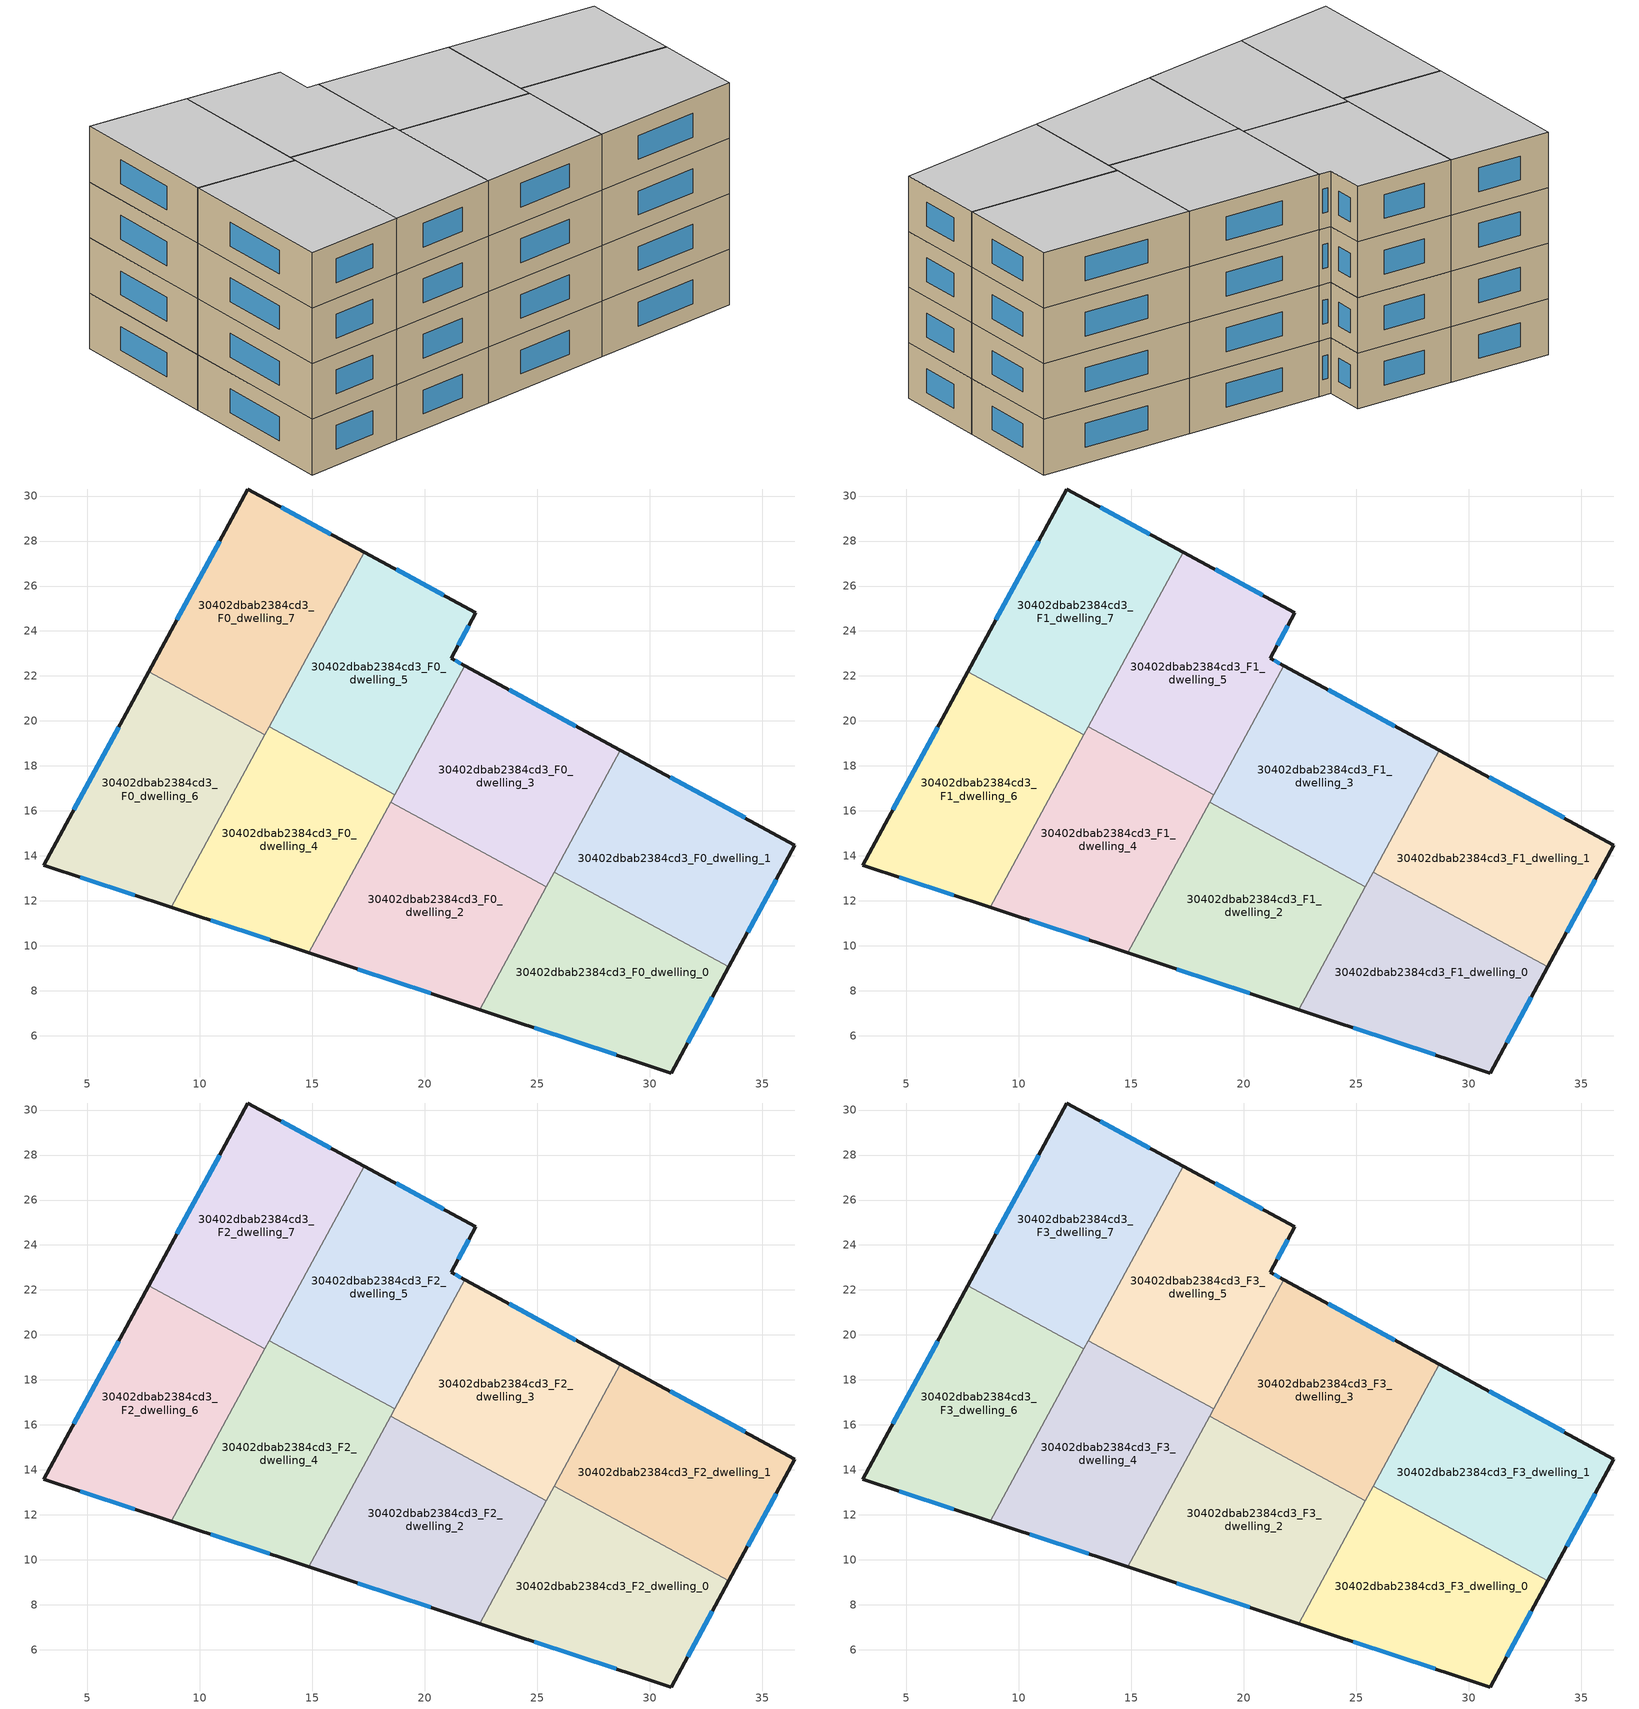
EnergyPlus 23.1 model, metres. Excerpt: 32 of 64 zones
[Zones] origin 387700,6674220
30402dbab2384cd3_F0_dwelling_0
 floor ground (EU_floor_Construction): 33.51,9.07 30.95,4.35 22.43,7.17 25.76,13.28 z0
 wall outside (EU_wall_Construction): 22.43,7.17 30.95,4.35 33.51,9.07 z0:3
 wall to 30402dbab2384cd3_F0_dwelling_1 (EU_wall_Construction): 33.51,9.07 25.76,13.28 z0:3
 wall to 30402dbab2384cd3_F0_dwelling_2 (EU_wall_Construction): 25.4,12.62 22.43,7.17 z0:3
 wall to 30402dbab2384cd3_F0_dwelling_3 (EU_wall_Construction): 25.75,13.28 25.4,12.62 z0:3
 window (EU_Window_Construction): 31.68,5.7 32.78,7.72 / 24.87,6.36 28.52,5.15 z0.86:2.14
30402dbab2384cd3_F0_dwelling_1
 floor ground (EU_floor_Construction): 36.46,14.48 33.51,9.07 25.76,13.28 28.7,18.7 z0
 wall outside (EU_wall_Construction): 33.51,9.07 36.46,14.48 28.7,18.7 z0:3
 wall to 30402dbab2384cd3_F0_dwelling_3 (EU_wall_Construction): 28.7,18.7 25.76,13.28 z0:3
 window (EU_Window_Construction): 34.24,15.69 30.91,17.49 / 34.35,10.62 35.61,12.94 z0.86:2.14
30402dbab2384cd3_F0_dwelling_2
 floor ground (EU_floor_Construction): 25.4,12.62 22.43,7.17 14.84,9.68 18.48,16.38 z0
 wall outside (EU_wall_Construction): 14.84,9.68 22.43,7.17 z0:3
 wall to 30402dbab2384cd3_F0_dwelling_3 (EU_wall_Construction): 25.4,12.62 18.48,16.38 z0:3
 wall to 30402dbab2384cd3_F0_dwelling_4 (EU_wall_Construction): 18.48,16.38 14.84,9.68 z0:3
 window (EU_Window_Construction): 17.01,8.97 20.27,7.89 z0.86:2.14
30402dbab2384cd3_F0_dwelling_3
 floor ground (EU_floor_Construction): 28.7,18.7 25.4,12.62 18.48,16.38 21.78,22.46 z0
 wall outside (EU_wall_Construction): 28.7,18.7 21.78,22.46 z0:3
 wall to 30402dbab2384cd3_F0_dwelling_5 (EU_wall_Construction): 21.78,22.46 18.66,16.72 z0:3
 wall to 30402dbab2384cd3_F0_dwelling_4 (EU_wall_Construction): 18.66,16.72 18.48,16.38 z0:3
 window (EU_Window_Construction): 26.72,19.77 23.76,21.38 z0.86:2.14
30402dbab2384cd3_F0_dwelling_4
 floor ground (EU_floor_Construction): 18.66,16.72 14.84,9.68 8.72,11.71 13.09,19.75 z0
 wall outside (EU_wall_Construction): 8.72,11.71 14.84,9.68 z0:3
 wall to 30402dbab2384cd3_F0_dwelling_5 (EU_wall_Construction): 18.66,16.72 13.09,19.75 z0:3
 wall to 30402dbab2384cd3_F0_dwelling_6 (EU_wall_Construction): 12.89,19.38 8.72,11.71 z0:3
 wall to 30402dbab2384cd3_F0_dwelling_7 (EU_wall_Construction): 13.09,19.75 12.89,19.38 z0:3
 window (EU_Window_Construction): 10.47,11.13 13.09,10.26 z0.86:2.14
30402dbab2384cd3_F0_dwelling_5
 floor ground (EU_floor_Construction): 22.27,24.81 21.17,22.79 21.78,22.46 18.66,16.72 13.09,19.75 17.3,27.5 z0
 wall outside (EU_wall_Construction): 21.78,22.46 21.17,22.79 22.27,24.81 17.3,27.5 z0:3
 wall to 30402dbab2384cd3_F0_dwelling_7 (EU_wall_Construction): 17.3,27.5 13.09,19.75 z0:3
 window (EU_Window_Construction): 20.85,25.58 18.72,26.73 / 21.48,23.37 21.95,24.23 / 21.61,22.55 21.34,22.69 z0.86:2.14
30402dbab2384cd3_F0_dwelling_6
 floor ground (EU_floor_Construction): 12.89,19.38 8.72,11.71 3.05,13.59 7.72,22.18 z0
 wall outside (EU_wall_Construction): 7.72,22.18 3.05,13.59 8.72,11.71 z0:3
 wall to 30402dbab2384cd3_F0_dwelling_7 (EU_wall_Construction): 12.89,19.38 7.72,22.18 z0:3
 window (EU_Window_Construction): 4.67,13.05 7.1,12.25 / 6.38,19.73 4.38,16.05 z0.86:2.14
30402dbab2384cd3_F0_dwelling_7
 floor ground (EU_floor_Construction): 17.3,27.5 12.89,19.38 7.72,22.18 12.13,30.31 z0
 wall outside (EU_wall_Construction): 17.3,27.5 12.13,30.31 7.72,22.18 z0:3
 window (EU_Window_Construction): 10.87,27.99 8.98,24.51 / 15.83,28.31 13.61,29.51 z0.86:2.14
30402dbab2384cd3_F1_dwelling_0
 floor to 30402dbab2384cd3_F0_dwelling_0 (EU_floor_Construction): 33.51,9.07 30.95,4.35 22.43,7.17 25.76,13.28 z3
 wall outside (EU_wall_Construction): 22.43,7.17 30.95,4.35 33.51,9.07 z3:6
 wall to 30402dbab2384cd3_F1_dwelling_1 (EU_wall_Construction): 33.51,9.07 25.76,13.28 z3:6
 wall to 30402dbab2384cd3_F1_dwelling_2 (EU_wall_Construction): 25.4,12.62 22.43,7.17 z3:6
 wall to 30402dbab2384cd3_F1_dwelling_3 (EU_wall_Construction): 25.75,13.28 25.4,12.62 z3:6
 window (EU_Window_Construction): 31.68,5.7 32.78,7.72 / 24.87,6.36 28.52,5.15 z3.86:5.14
30402dbab2384cd3_F1_dwelling_1
 floor to 30402dbab2384cd3_F0_dwelling_1 (EU_floor_Construction): 36.46,14.48 33.51,9.07 25.76,13.28 28.7,18.7 z3
 wall outside (EU_wall_Construction): 33.51,9.07 36.46,14.48 28.7,18.7 z3:6
 wall to 30402dbab2384cd3_F1_dwelling_3 (EU_wall_Construction): 28.7,18.7 25.76,13.28 z3:6
 window (EU_Window_Construction): 34.24,15.69 30.91,17.49 / 34.35,10.62 35.61,12.94 z3.86:5.14
30402dbab2384cd3_F1_dwelling_2
 floor to 30402dbab2384cd3_F0_dwelling_2 (EU_floor_Construction): 25.4,12.62 22.43,7.17 14.84,9.68 18.48,16.38 z3
 wall outside (EU_wall_Construction): 14.84,9.68 22.43,7.17 z3:6
 wall to 30402dbab2384cd3_F1_dwelling_3 (EU_wall_Construction): 25.4,12.62 18.48,16.38 z3:6
 wall to 30402dbab2384cd3_F1_dwelling_4 (EU_wall_Construction): 18.48,16.38 14.84,9.68 z3:6
 window (EU_Window_Construction): 17.01,8.97 20.27,7.89 z3.86:5.14
30402dbab2384cd3_F1_dwelling_3
 floor to 30402dbab2384cd3_F0_dwelling_3 (EU_floor_Construction): 28.7,18.7 25.4,12.62 18.48,16.38 21.78,22.46 z3
 wall outside (EU_wall_Construction): 28.7,18.7 21.78,22.46 z3:6
 wall to 30402dbab2384cd3_F1_dwelling_5 (EU_wall_Construction): 21.78,22.46 18.66,16.72 z3:6
 wall to 30402dbab2384cd3_F1_dwelling_4 (EU_wall_Construction): 18.66,16.72 18.48,16.38 z3:6
 window (EU_Window_Construction): 26.72,19.77 23.76,21.38 z3.86:5.14
30402dbab2384cd3_F1_dwelling_4
 floor to 30402dbab2384cd3_F0_dwelling_4 (EU_floor_Construction): 18.66,16.72 14.84,9.68 8.72,11.71 13.09,19.75 z3
 wall outside (EU_wall_Construction): 8.72,11.71 14.84,9.68 z3:6
 wall to 30402dbab2384cd3_F1_dwelling_5 (EU_wall_Construction): 18.66,16.72 13.09,19.75 z3:6
 wall to 30402dbab2384cd3_F1_dwelling_6 (EU_wall_Construction): 12.89,19.38 8.72,11.71 z3:6
 wall to 30402dbab2384cd3_F1_dwelling_7 (EU_wall_Construction): 13.09,19.75 12.89,19.38 z3:6
 window (EU_Window_Construction): 10.47,11.13 13.09,10.26 z3.86:5.14
30402dbab2384cd3_F1_dwelling_5
 floor to 30402dbab2384cd3_F0_dwelling_5 (EU_floor_Construction): 22.27,24.81 21.17,22.79 21.78,22.46 18.66,16.72 13.09,19.75 17.3,27.5 z3
 wall outside (EU_wall_Construction): 21.78,22.46 21.17,22.79 22.27,24.81 17.3,27.5 z3:6
 wall to 30402dbab2384cd3_F1_dwelling_7 (EU_wall_Construction): 17.3,27.5 13.09,19.75 z3:6
 window (EU_Window_Construction): 20.85,25.58 18.72,26.73 / 21.48,23.37 21.95,24.23 / 21.61,22.55 21.34,22.69 z3.86:5.14
30402dbab2384cd3_F1_dwelling_6
 floor to 30402dbab2384cd3_F0_dwelling_6 (EU_floor_Construction): 12.89,19.38 8.72,11.71 3.05,13.59 7.72,22.18 z3
 wall outside (EU_wall_Construction): 7.72,22.18 3.05,13.59 8.72,11.71 z3:6
 wall to 30402dbab2384cd3_F1_dwelling_7 (EU_wall_Construction): 12.89,19.38 7.72,22.18 z3:6
 window (EU_Window_Construction): 4.67,13.05 7.1,12.25 / 6.38,19.73 4.38,16.05 z3.86:5.14
30402dbab2384cd3_F1_dwelling_7
 floor to 30402dbab2384cd3_F0_dwelling_7 (EU_floor_Construction): 17.3,27.5 12.89,19.38 7.72,22.18 12.13,30.31 z3
 wall outside (EU_wall_Construction): 17.3,27.5 12.13,30.31 7.72,22.18 z3:6
 window (EU_Window_Construction): 10.87,27.99 8.98,24.51 / 15.83,28.31 13.61,29.51 z3.86:5.14
30402dbab2384cd3_F2_dwelling_0
 floor to 30402dbab2384cd3_F1_dwelling_0 (EU_floor_Construction): 33.51,9.07 30.95,4.35 22.43,7.17 25.76,13.28 z6
 wall outside (EU_wall_Construction): 22.43,7.17 30.95,4.35 33.51,9.07 z6:9
 wall to 30402dbab2384cd3_F2_dwelling_1 (EU_wall_Construction): 33.51,9.07 25.76,13.28 z6:9
 wall to 30402dbab2384cd3_F2_dwelling_2 (EU_wall_Construction): 25.4,12.62 22.43,7.17 z6:9
 wall to 30402dbab2384cd3_F2_dwelling_3 (EU_wall_Construction): 25.75,13.28 25.4,12.62 z6:9
 window (EU_Window_Construction): 31.68,5.7 32.78,7.72 / 24.87,6.36 28.52,5.15 z6.86:8.14
30402dbab2384cd3_F2_dwelling_1
 floor to 30402dbab2384cd3_F1_dwelling_1 (EU_floor_Construction): 36.46,14.48 33.51,9.07 25.76,13.28 28.7,18.7 z6
 wall outside (EU_wall_Construction): 33.51,9.07 36.46,14.48 28.7,18.7 z6:9
 wall to 30402dbab2384cd3_F2_dwelling_3 (EU_wall_Construction): 28.7,18.7 25.76,13.28 z6:9
 window (EU_Window_Construction): 34.24,15.69 30.91,17.49 / 34.35,10.62 35.61,12.94 z6.86:8.14
30402dbab2384cd3_F2_dwelling_2
 floor to 30402dbab2384cd3_F1_dwelling_2 (EU_floor_Construction): 25.4,12.62 22.43,7.17 14.84,9.68 18.48,16.38 z6
 wall outside (EU_wall_Construction): 14.84,9.68 22.43,7.17 z6:9
 wall to 30402dbab2384cd3_F2_dwelling_3 (EU_wall_Construction): 25.4,12.62 18.48,16.38 z6:9
 wall to 30402dbab2384cd3_F2_dwelling_4 (EU_wall_Construction): 18.48,16.38 14.84,9.68 z6:9
 window (EU_Window_Construction): 17.01,8.97 20.27,7.89 z6.86:8.14
30402dbab2384cd3_F2_dwelling_3
 floor to 30402dbab2384cd3_F1_dwelling_3 (EU_floor_Construction): 28.7,18.7 25.4,12.62 18.48,16.38 21.78,22.46 z6
 wall outside (EU_wall_Construction): 28.7,18.7 21.78,22.46 z6:9
 wall to 30402dbab2384cd3_F2_dwelling_5 (EU_wall_Construction): 21.78,22.46 18.66,16.72 z6:9
 wall to 30402dbab2384cd3_F2_dwelling_4 (EU_wall_Construction): 18.66,16.72 18.48,16.38 z6:9
 window (EU_Window_Construction): 26.72,19.77 23.76,21.38 z6.86:8.14
30402dbab2384cd3_F2_dwelling_4
 floor to 30402dbab2384cd3_F1_dwelling_4 (EU_floor_Construction): 18.66,16.72 14.84,9.68 8.72,11.71 13.09,19.75 z6
 wall outside (EU_wall_Construction): 8.72,11.71 14.84,9.68 z6:9
 wall to 30402dbab2384cd3_F2_dwelling_5 (EU_wall_Construction): 18.66,16.72 13.09,19.75 z6:9
 wall to 30402dbab2384cd3_F2_dwelling_6 (EU_wall_Construction): 12.89,19.38 8.72,11.71 z6:9
 wall to 30402dbab2384cd3_F2_dwelling_7 (EU_wall_Construction): 13.09,19.75 12.89,19.38 z6:9
 window (EU_Window_Construction): 10.47,11.13 13.09,10.26 z6.86:8.14
30402dbab2384cd3_F2_dwelling_5
 floor to 30402dbab2384cd3_F1_dwelling_5 (EU_floor_Construction): 22.27,24.81 21.17,22.79 21.78,22.46 18.66,16.72 13.09,19.75 17.3,27.5 z6
 wall outside (EU_wall_Construction): 21.78,22.46 21.17,22.79 22.27,24.81 17.3,27.5 z6:9
 wall to 30402dbab2384cd3_F2_dwelling_7 (EU_wall_Construction): 17.3,27.5 13.09,19.75 z6:9
 window (EU_Window_Construction): 20.85,25.58 18.72,26.73 / 21.48,23.37 21.95,24.23 / 21.61,22.55 21.34,22.69 z6.86:8.14
30402dbab2384cd3_F2_dwelling_6
 floor to 30402dbab2384cd3_F1_dwelling_6 (EU_floor_Construction): 12.89,19.38 8.72,11.71 3.05,13.59 7.72,22.18 z6
 wall outside (EU_wall_Construction): 7.72,22.18 3.05,13.59 8.72,11.71 z6:9
 wall to 30402dbab2384cd3_F2_dwelling_7 (EU_wall_Construction): 12.89,19.38 7.72,22.18 z6:9
 window (EU_Window_Construction): 4.67,13.05 7.1,12.25 / 6.38,19.73 4.38,16.05 z6.86:8.14
30402dbab2384cd3_F2_dwelling_7
 floor to 30402dbab2384cd3_F1_dwelling_7 (EU_floor_Construction): 17.3,27.5 12.89,19.38 7.72,22.18 12.13,30.31 z6
 wall outside (EU_wall_Construction): 17.3,27.5 12.13,30.31 7.72,22.18 z6:9
 window (EU_Window_Construction): 10.87,27.99 8.98,24.51 / 15.83,28.31 13.61,29.51 z6.86:8.14
30402dbab2384cd3_F3_dwelling_0
 floor to 30402dbab2384cd3_F2_dwelling_0 (EU_floor_Construction): 33.51,9.07 30.95,4.35 22.43,7.17 25.76,13.28 z9
 wall outside (EU_wall_Construction): 22.43,7.17 30.95,4.35 33.51,9.07 z9:12
 wall to 30402dbab2384cd3_F3_dwelling_1 (EU_wall_Construction): 33.51,9.07 25.76,13.28 z9:12
 wall to 30402dbab2384cd3_F3_dwelling_2 (EU_wall_Construction): 25.4,12.62 22.43,7.17 z9:12
 wall to 30402dbab2384cd3_F3_dwelling_3 (EU_wall_Construction): 25.75,13.28 25.4,12.62 z9:12
 window (EU_Window_Construction): 31.68,5.7 32.78,7.72 / 24.87,6.36 28.52,5.15 z9.86:11.14
 ceiling to 30402dbab2384cd3_F4_dwelling_0 (EU_floor_Construction): 30.95,4.35 33.51,9.07 25.76,13.28 22.43,7.17 z12
30402dbab2384cd3_F3_dwelling_1
 floor to 30402dbab2384cd3_F2_dwelling_1 (EU_floor_Construction): 36.46,14.48 33.51,9.07 25.76,13.28 28.7,18.7 z9
 wall outside (EU_wall_Construction): 33.51,9.07 36.46,14.48 28.7,18.7 z9:12
 wall to 30402dbab2384cd3_F3_dwelling_3 (EU_wall_Construction): 28.7,18.7 25.76,13.28 z9:12
 window (EU_Window_Construction): 34.24,15.69 30.91,17.49 / 34.35,10.62 35.61,12.94 z9.86:11.14
 ceiling to 30402dbab2384cd3_F4_dwelling_1 (EU_floor_Construction): 33.51,9.07 36.46,14.48 28.7,18.7 25.76,13.28 z12
30402dbab2384cd3_F3_dwelling_2
 floor to 30402dbab2384cd3_F2_dwelling_2 (EU_floor_Construction): 25.4,12.62 22.43,7.17 14.84,9.68 18.48,16.38 z9
 wall outside (EU_wall_Construction): 14.84,9.68 22.43,7.17 z9:12
 wall to 30402dbab2384cd3_F3_dwelling_3 (EU_wall_Construction): 25.4,12.62 18.48,16.38 z9:12
 wall to 30402dbab2384cd3_F3_dwelling_4 (EU_wall_Construction): 18.48,16.38 14.84,9.68 z9:12
 window (EU_Window_Construction): 17.01,8.97 20.27,7.89 z9.86:11.14
 ceiling to 30402dbab2384cd3_F4_dwelling_2 (EU_floor_Construction): 22.43,7.17 25.4,12.62 18.48,16.38 14.84,9.68 z12
30402dbab2384cd3_F3_dwelling_3
 floor to 30402dbab2384cd3_F2_dwelling_3 (EU_floor_Construction): 28.7,18.7 25.4,12.62 18.48,16.38 21.78,22.46 z9
 wall outside (EU_wall_Construction): 28.7,18.7 21.78,22.46 z9:12
 wall to 30402dbab2384cd3_F3_dwelling_5 (EU_wall_Construction): 21.78,22.46 18.66,16.72 z9:12
 wall to 30402dbab2384cd3_F3_dwelling_4 (EU_wall_Construction): 18.66,16.72 18.48,16.38 z9:12
 window (EU_Window_Construction): 26.72,19.77 23.76,21.38 z9.86:11.14
 ceiling to 30402dbab2384cd3_F4_dwelling_3 (EU_floor_Construction): 25.4,12.62 28.7,18.7 21.78,22.46 18.48,16.38 z12
30402dbab2384cd3_F3_dwelling_4
 floor to 30402dbab2384cd3_F2_dwelling_4 (EU_floor_Construction): 18.66,16.72 14.84,9.68 8.72,11.71 13.09,19.75 z9
 wall outside (EU_wall_Construction): 8.72,11.71 14.84,9.68 z9:12
 wall to 30402dbab2384cd3_F3_dwelling_5 (EU_wall_Construction): 18.66,16.72 13.09,19.75 z9:12
 wall to 30402dbab2384cd3_F3_dwelling_6 (EU_wall_Construction): 12.89,19.38 8.72,11.71 z9:12
 wall to 30402dbab2384cd3_F3_dwelling_7 (EU_wall_Construction): 13.09,19.75 12.89,19.38 z9:12
 window (EU_Window_Construction): 10.47,11.13 13.09,10.26 z9.86:11.14
 ceiling to 30402dbab2384cd3_F4_dwelling_4 (EU_floor_Construction): 14.84,9.68 18.66,16.72 13.09,19.75 8.72,11.71 z12
30402dbab2384cd3_F3_dwelling_5
 floor to 30402dbab2384cd3_F2_dwelling_5 (EU_floor_Construction): 22.27,24.81 21.17,22.79 21.78,22.46 18.66,16.72 13.09,19.75 17.3,27.5 z9
 wall outside (EU_wall_Construction): 21.78,22.46 21.17,22.79 22.27,24.81 17.3,27.5 z9:12
 wall to 30402dbab2384cd3_F3_dwelling_7 (EU_wall_Construction): 17.3,27.5 13.09,19.75 z9:12
 window (EU_Window_Construction): 20.85,25.58 18.72,26.73 / 21.48,23.37 21.95,24.23 / 21.61,22.55 21.34,22.69 z9.86:11.14
 ceiling to 30402dbab2384cd3_F4_dwelling_5 (EU_floor_Construction): 18.66,16.72 21.78,22.46 21.17,22.79 22.27,24.81 17.3,27.5 13.09,19.75 z12
30402dbab2384cd3_F3_dwelling_6
 floor to 30402dbab2384cd3_F2_dwelling_6 (EU_floor_Construction): 12.89,19.38 8.72,11.71 3.05,13.59 7.72,22.18 z9
 wall outside (EU_wall_Construction): 7.72,22.18 3.05,13.59 8.72,11.71 z9:12
 wall to 30402dbab2384cd3_F3_dwelling_7 (EU_wall_Construction): 12.89,19.38 7.72,22.18 z9:12
 window (EU_Window_Construction): 4.67,13.05 7.1,12.25 / 6.38,19.73 4.38,16.05 z9.86:11.14
 ceiling to 30402dbab2384cd3_F4_dwelling_6 (EU_floor_Construction): 8.72,11.71 12.89,19.38 7.72,22.18 3.05,13.59 z12
30402dbab2384cd3_F3_dwelling_7
 floor to 30402dbab2384cd3_F2_dwelling_7 (EU_floor_Construction): 17.3,27.5 12.89,19.38 7.72,22.18 12.13,30.31 z9
 wall outside (EU_wall_Construction): 17.3,27.5 12.13,30.31 7.72,22.18 z9:12
 window (EU_Window_Construction): 10.87,27.99 8.98,24.51 / 15.83,28.31 13.61,29.51 z9.86:11.14
 ceiling to 30402dbab2384cd3_F4_dwelling_7 (EU_floor_Construction): 12.89,19.38 17.3,27.5 12.13,30.31 7.72,22.18 z12
[Building]
EU S2 Campaign: North Axis=0; Terrain=City; Solar Distribution=FullExterior
[Site:Location]
Helsinki-Vantaa.AP: Latitude=60.317; Longitude=24.963; Time Zone=2; Elevation=54.6
[SizingPeriod:WeatherFileDays]
AnnualSizingPeriod: Begin Month=1; Begin Day of Month=1; End Month=12; End Day of Month=31; Day of Week for Start Day=Monday; Use Weather File Daylight Saving Period=No; Use Weather File Rain and Snow Indicators=No
[MATERIAL]
EU_InternalMass_Material: Roughness=MediumRough; Thickness=0.1; Conductivity=1; Density=1800; Specific Heat=900; Thermal Absorptance=0.9; Solar Absorptance=0.7; Visible Absorptance=0.7
[MATERIAL:NOMASS] Roughness=MediumRough; Thermal Absorptance=0.9; Solar Absorptance=0.7; Visible Absorptance=0.7
Name | Thermal Resistance
EU_wall_NoMass | 5.91765
EU_floor_NoMass | 6.2875
[WINDOWMATERIAL:SIMPLEGLAZINGSYSTEM]
EU_Window_SimpleGlazing: UFactor=0.994035; Solar Heat Gain Coefficient=0.7; Visible Transmittance=0.7
[CONSTRUCTION]
EU_wall_Construction: EU_wall_NoMass
EU_floor_Construction: EU_floor_NoMass
EU_Window_Construction: EU_Window_SimpleGlazing
EU_InternalMass_Construction: EU_InternalMass_Material
[ZONE] Type=1; Multiplier=1; Ceiling Height=autocalculate; Floor Area=autocalculate; Part of Total Floor Area=Yes
Name | Volume
30402dbab2384cd3_F0_dwelling_0; 30402dbab2384cd3_F1_dwelling_0; 30402dbab2384cd3_F2_dwelling_0; 30402dbab2384cd3_F3_dwelling_0 | 163.248
30402dbab2384cd3_F0_dwelling_1; 30402dbab2384cd3_F1_dwelling_1; 30402dbab2384cd3_F2_dwelling_1; 30402dbab2384cd3_F3_dwelling_1 | 163.244
30402dbab2384cd3_F0_dwelling_2; 30402dbab2384cd3_F1_dwelling_2; 30402dbab2384cd3_F2_dwelling_2; 30402dbab2384cd3_F3_dwelling_2 | 163.25
30402dbab2384cd3_F0_dwelling_3; 30402dbab2384cd3_F1_dwelling_3; 30402dbab2384cd3_F2_dwelling_3; 30402dbab2384cd3_F3_dwelling_3 | 163.269
30402dbab2384cd3_F0_dwelling_4; 30402dbab2384cd3_F1_dwelling_4; 30402dbab2384cd3_F2_dwelling_4; 30402dbab2384cd3_F3_dwelling_4; 30402dbab2384cd3_F0_dwelling_5; 30402dbab2384cd3_F1_dwelling_5; 30402dbab2384cd3_F2_dwelling_5; 30402dbab2384cd3_F3_dwelling_5 | 163.252
30402dbab2384cd3_F0_dwelling_6; 30402dbab2384cd3_F1_dwelling_6; 30402dbab2384cd3_F2_dwelling_6; 30402dbab2384cd3_F3_dwelling_6 | 163.263
30402dbab2384cd3_F0_dwelling_7; 30402dbab2384cd3_F1_dwelling_7; 30402dbab2384cd3_F2_dwelling_7; 30402dbab2384cd3_F3_dwelling_7 | 163.257
[INTERNALMASS] Construction=EU_InternalMass_Construction
Name | Zone or ZoneList | Surface Area
30402dbab2384cd3_F0_dwelling_0_EU_InternalMass | 30402dbab2384cd3_F0_dwelling_0 | 54.4162
30402dbab2384cd3_F0_dwelling_1_EU_InternalMass | 30402dbab2384cd3_F0_dwelling_1 | 54.4143
30402dbab2384cd3_F0_dwelling_2_EU_InternalMass | 30402dbab2384cd3_F0_dwelling_2 | 54.4169
30402dbab2384cd3_F0_dwelling_3_EU_InternalMass | 30402dbab2384cd3_F0_dwelling_3 | 54.4228
30402dbab2384cd3_F0_dwelling_4_EU_InternalMass | 30402dbab2384cd3_F0_dwelling_4 | 54.4176
30402dbab2384cd3_F0_dwelling_5_EU_InternalMass | 30402dbab2384cd3_F0_dwelling_5 | 54.417
30402dbab2384cd3_F0_dwelling_6_EU_InternalMass | 30402dbab2384cd3_F0_dwelling_6 | 54.4213
30402dbab2384cd3_F0_dwelling_7_EU_InternalMass | 30402dbab2384cd3_F0_dwelling_7 | 54.4189
30402dbab2384cd3_F1_dwelling_0_EU_InternalMass | 30402dbab2384cd3_F1_dwelling_0 | 54.4162
30402dbab2384cd3_F1_dwelling_1_EU_InternalMass | 30402dbab2384cd3_F1_dwelling_1 | 54.4143
30402dbab2384cd3_F1_dwelling_2_EU_InternalMass | 30402dbab2384cd3_F1_dwelling_2 | 54.4169
30402dbab2384cd3_F1_dwelling_3_EU_InternalMass | 30402dbab2384cd3_F1_dwelling_3 | 54.4228
30402dbab2384cd3_F1_dwelling_4_EU_InternalMass | 30402dbab2384cd3_F1_dwelling_4 | 54.4176
30402dbab2384cd3_F1_dwelling_5_EU_InternalMass | 30402dbab2384cd3_F1_dwelling_5 | 54.417
30402dbab2384cd3_F1_dwelling_6_EU_InternalMass | 30402dbab2384cd3_F1_dwelling_6 | 54.4213
30402dbab2384cd3_F1_dwelling_7_EU_InternalMass | 30402dbab2384cd3_F1_dwelling_7 | 54.4189
30402dbab2384cd3_F2_dwelling_0_EU_InternalMass | 30402dbab2384cd3_F2_dwelling_0 | 54.4162
30402dbab2384cd3_F2_dwelling_1_EU_InternalMass | 30402dbab2384cd3_F2_dwelling_1 | 54.4143
30402dbab2384cd3_F2_dwelling_2_EU_InternalMass | 30402dbab2384cd3_F2_dwelling_2 | 54.4169
30402dbab2384cd3_F2_dwelling_3_EU_InternalMass | 30402dbab2384cd3_F2_dwelling_3 | 54.4228
30402dbab2384cd3_F2_dwelling_4_EU_InternalMass | 30402dbab2384cd3_F2_dwelling_4 | 54.4176
30402dbab2384cd3_F2_dwelling_5_EU_InternalMass | 30402dbab2384cd3_F2_dwelling_5 | 54.417
30402dbab2384cd3_F2_dwelling_6_EU_InternalMass | 30402dbab2384cd3_F2_dwelling_6 | 54.4213
30402dbab2384cd3_F2_dwelling_7_EU_InternalMass | 30402dbab2384cd3_F2_dwelling_7 | 54.4189
30402dbab2384cd3_F3_dwelling_0_EU_InternalMass | 30402dbab2384cd3_F3_dwelling_0 | 54.4162
30402dbab2384cd3_F3_dwelling_1_EU_InternalMass | 30402dbab2384cd3_F3_dwelling_1 | 54.4143
30402dbab2384cd3_F3_dwelling_2_EU_InternalMass | 30402dbab2384cd3_F3_dwelling_2 | 54.4169
30402dbab2384cd3_F3_dwelling_3_EU_InternalMass | 30402dbab2384cd3_F3_dwelling_3 | 54.4228
30402dbab2384cd3_F3_dwelling_4_EU_InternalMass | 30402dbab2384cd3_F3_dwelling_4 | 54.4176
30402dbab2384cd3_F3_dwelling_5_EU_InternalMass | 30402dbab2384cd3_F3_dwelling_5 | 54.417
30402dbab2384cd3_F3_dwelling_6_EU_InternalMass | 30402dbab2384cd3_F3_dwelling_6 | 54.4213
30402dbab2384cd3_F3_dwelling_7_EU_InternalMass | 30402dbab2384cd3_F3_dwelling_7 | 54.4189
[OTHEREQUIPMENT] Fuel Type=Electricity; Design Level Calculation Method=Watts/Area; Power per Zone Floor Area=1; Fraction Latent=0; Fraction Radiant=0; Fraction Lost=0; Carbon Dioxide Generation Rate=0; EndUse Subcategory=EU_Step8_InternalGains
Name | Zone or ZoneList or Space or SpaceList | Schedule
EU_Step8_InternalGain_30402dbab2384cd3_F0_dwelling_0_f000 | 30402dbab2384cd3_F0_dwelling_0 | EU_Step8_GainSchedule_30402dbab2384cd3_F0_dwelling_0_f000
EU_Step8_InternalGain_30402dbab2384cd3_F0_dwelling_1_f000 | 30402dbab2384cd3_F0_dwelling_1 | EU_Step8_GainSchedule_30402dbab2384cd3_F0_dwelling_1_f000
EU_Step8_InternalGain_30402dbab2384cd3_F0_dwelling_2_f000 | 30402dbab2384cd3_F0_dwelling_2 | EU_Step8_GainSchedule_30402dbab2384cd3_F0_dwelling_2_f000
EU_Step8_InternalGain_30402dbab2384cd3_F0_dwelling_3_f000 | 30402dbab2384cd3_F0_dwelling_3 | EU_Step8_GainSchedule_30402dbab2384cd3_F0_dwelling_3_f000
EU_Step8_InternalGain_30402dbab2384cd3_F0_dwelling_4_f000 | 30402dbab2384cd3_F0_dwelling_4 | EU_Step8_GainSchedule_30402dbab2384cd3_F0_dwelling_4_f000
EU_Step8_InternalGain_30402dbab2384cd3_F0_dwelling_5_f000 | 30402dbab2384cd3_F0_dwelling_5 | EU_Step8_GainSchedule_30402dbab2384cd3_F0_dwelling_5_f000
EU_Step8_InternalGain_30402dbab2384cd3_F0_dwelling_6_f000 | 30402dbab2384cd3_F0_dwelling_6 | EU_Step8_GainSchedule_30402dbab2384cd3_F0_dwelling_6_f000
EU_Step8_InternalGain_30402dbab2384cd3_F0_dwelling_7_f000 | 30402dbab2384cd3_F0_dwelling_7 | EU_Step8_GainSchedule_30402dbab2384cd3_F0_dwelling_7_f000
EU_Step8_InternalGain_30402dbab2384cd3_F1_dwelling_0_f000 | 30402dbab2384cd3_F1_dwelling_0 | EU_Step8_GainSchedule_30402dbab2384cd3_F1_dwelling_0_f000
EU_Step8_InternalGain_30402dbab2384cd3_F1_dwelling_1_f000 | 30402dbab2384cd3_F1_dwelling_1 | EU_Step8_GainSchedule_30402dbab2384cd3_F1_dwelling_1_f000
EU_Step8_InternalGain_30402dbab2384cd3_F1_dwelling_2_f000 | 30402dbab2384cd3_F1_dwelling_2 | EU_Step8_GainSchedule_30402dbab2384cd3_F1_dwelling_2_f000
EU_Step8_InternalGain_30402dbab2384cd3_F1_dwelling_3_f000 | 30402dbab2384cd3_F1_dwelling_3 | EU_Step8_GainSchedule_30402dbab2384cd3_F1_dwelling_3_f000
EU_Step8_InternalGain_30402dbab2384cd3_F1_dwelling_4_f000 | 30402dbab2384cd3_F1_dwelling_4 | EU_Step8_GainSchedule_30402dbab2384cd3_F1_dwelling_4_f000
EU_Step8_InternalGain_30402dbab2384cd3_F1_dwelling_5_f000 | 30402dbab2384cd3_F1_dwelling_5 | EU_Step8_GainSchedule_30402dbab2384cd3_F1_dwelling_5_f000
EU_Step8_InternalGain_30402dbab2384cd3_F1_dwelling_6_f000 | 30402dbab2384cd3_F1_dwelling_6 | EU_Step8_GainSchedule_30402dbab2384cd3_F1_dwelling_6_f000
EU_Step8_InternalGain_30402dbab2384cd3_F1_dwelling_7_f000 | 30402dbab2384cd3_F1_dwelling_7 | EU_Step8_GainSchedule_30402dbab2384cd3_F1_dwelling_7_f000
EU_Step8_InternalGain_30402dbab2384cd3_F2_dwelling_0_f000 | 30402dbab2384cd3_F2_dwelling_0 | EU_Step8_GainSchedule_30402dbab2384cd3_F2_dwelling_0_f000
EU_Step8_InternalGain_30402dbab2384cd3_F2_dwelling_1_f000 | 30402dbab2384cd3_F2_dwelling_1 | EU_Step8_GainSchedule_30402dbab2384cd3_F2_dwelling_1_f000
EU_Step8_InternalGain_30402dbab2384cd3_F2_dwelling_2_f000 | 30402dbab2384cd3_F2_dwelling_2 | EU_Step8_GainSchedule_30402dbab2384cd3_F2_dwelling_2_f000
EU_Step8_InternalGain_30402dbab2384cd3_F2_dwelling_3_f000 | 30402dbab2384cd3_F2_dwelling_3 | EU_Step8_GainSchedule_30402dbab2384cd3_F2_dwelling_3_f000
EU_Step8_InternalGain_30402dbab2384cd3_F2_dwelling_4_f000 | 30402dbab2384cd3_F2_dwelling_4 | EU_Step8_GainSchedule_30402dbab2384cd3_F2_dwelling_4_f000
EU_Step8_InternalGain_30402dbab2384cd3_F2_dwelling_5_f000 | 30402dbab2384cd3_F2_dwelling_5 | EU_Step8_GainSchedule_30402dbab2384cd3_F2_dwelling_5_f000
EU_Step8_InternalGain_30402dbab2384cd3_F2_dwelling_6_f000 | 30402dbab2384cd3_F2_dwelling_6 | EU_Step8_GainSchedule_30402dbab2384cd3_F2_dwelling_6_f000
EU_Step8_InternalGain_30402dbab2384cd3_F2_dwelling_7_f000 | 30402dbab2384cd3_F2_dwelling_7 | EU_Step8_GainSchedule_30402dbab2384cd3_F2_dwelling_7_f000
EU_Step8_InternalGain_30402dbab2384cd3_F3_dwelling_0_f000 | 30402dbab2384cd3_F3_dwelling_0 | EU_Step8_GainSchedule_30402dbab2384cd3_F3_dwelling_0_f000
EU_Step8_InternalGain_30402dbab2384cd3_F3_dwelling_1_f000 | 30402dbab2384cd3_F3_dwelling_1 | EU_Step8_GainSchedule_30402dbab2384cd3_F3_dwelling_1_f000
EU_Step8_InternalGain_30402dbab2384cd3_F3_dwelling_2_f000 | 30402dbab2384cd3_F3_dwelling_2 | EU_Step8_GainSchedule_30402dbab2384cd3_F3_dwelling_2_f000
EU_Step8_InternalGain_30402dbab2384cd3_F3_dwelling_3_f000 | 30402dbab2384cd3_F3_dwelling_3 | EU_Step8_GainSchedule_30402dbab2384cd3_F3_dwelling_3_f000
EU_Step8_InternalGain_30402dbab2384cd3_F3_dwelling_4_f000 | 30402dbab2384cd3_F3_dwelling_4 | EU_Step8_GainSchedule_30402dbab2384cd3_F3_dwelling_4_f000
EU_Step8_InternalGain_30402dbab2384cd3_F3_dwelling_5_f000 | 30402dbab2384cd3_F3_dwelling_5 | EU_Step8_GainSchedule_30402dbab2384cd3_F3_dwelling_5_f000
EU_Step8_InternalGain_30402dbab2384cd3_F3_dwelling_6_f000 | 30402dbab2384cd3_F3_dwelling_6 | EU_Step8_GainSchedule_30402dbab2384cd3_F3_dwelling_6_f000
EU_Step8_InternalGain_30402dbab2384cd3_F3_dwelling_7_f000 | 30402dbab2384cd3_F3_dwelling_7 | EU_Step8_GainSchedule_30402dbab2384cd3_F3_dwelling_7_f000
[ZONEVENTILATION:DESIGNFLOWRATE] Schedule=EU_AlwaysOn; Design Flow Rate Calculation Method=AirChanges/Hour; Air Changes per Hour=0.596421; Ventilation Type=Natural; Fan Pressure Rise=0; Fan Total Efficiency=1; Constant Term Coefficient=1; Temperature Term Coefficient=0; Velocity Term Coefficient=0; Velocity Squared Term Coefficient=0; Minimum Indoor Temperature=-100; Maximum Indoor Temperature=100; Delta Temperature=-100; Minimum Outdoor Temperature=-100; Maximum Outdoor Temperature=100; Maximum Wind Speed=40
Name | Zone or ZoneList or Space or SpaceList
EU_ConstantAir_30402dbab2384cd3_F0_dwelling_0 | 30402dbab2384cd3_F0_dwelling_0
EU_ConstantAir_30402dbab2384cd3_F0_dwelling_1 | 30402dbab2384cd3_F0_dwelling_1
EU_ConstantAir_30402dbab2384cd3_F0_dwelling_2 | 30402dbab2384cd3_F0_dwelling_2
EU_ConstantAir_30402dbab2384cd3_F0_dwelling_3 | 30402dbab2384cd3_F0_dwelling_3
EU_ConstantAir_30402dbab2384cd3_F0_dwelling_4 | 30402dbab2384cd3_F0_dwelling_4
EU_ConstantAir_30402dbab2384cd3_F0_dwelling_5 | 30402dbab2384cd3_F0_dwelling_5
EU_ConstantAir_30402dbab2384cd3_F0_dwelling_6 | 30402dbab2384cd3_F0_dwelling_6
EU_ConstantAir_30402dbab2384cd3_F0_dwelling_7 | 30402dbab2384cd3_F0_dwelling_7
EU_ConstantAir_30402dbab2384cd3_F1_dwelling_0 | 30402dbab2384cd3_F1_dwelling_0
EU_ConstantAir_30402dbab2384cd3_F1_dwelling_1 | 30402dbab2384cd3_F1_dwelling_1
EU_ConstantAir_30402dbab2384cd3_F1_dwelling_2 | 30402dbab2384cd3_F1_dwelling_2
EU_ConstantAir_30402dbab2384cd3_F1_dwelling_3 | 30402dbab2384cd3_F1_dwelling_3
EU_ConstantAir_30402dbab2384cd3_F1_dwelling_4 | 30402dbab2384cd3_F1_dwelling_4
EU_ConstantAir_30402dbab2384cd3_F1_dwelling_5 | 30402dbab2384cd3_F1_dwelling_5
EU_ConstantAir_30402dbab2384cd3_F1_dwelling_6 | 30402dbab2384cd3_F1_dwelling_6
EU_ConstantAir_30402dbab2384cd3_F1_dwelling_7 | 30402dbab2384cd3_F1_dwelling_7
EU_ConstantAir_30402dbab2384cd3_F2_dwelling_0 | 30402dbab2384cd3_F2_dwelling_0
EU_ConstantAir_30402dbab2384cd3_F2_dwelling_1 | 30402dbab2384cd3_F2_dwelling_1
EU_ConstantAir_30402dbab2384cd3_F2_dwelling_2 | 30402dbab2384cd3_F2_dwelling_2
EU_ConstantAir_30402dbab2384cd3_F2_dwelling_3 | 30402dbab2384cd3_F2_dwelling_3
EU_ConstantAir_30402dbab2384cd3_F2_dwelling_4 | 30402dbab2384cd3_F2_dwelling_4
EU_ConstantAir_30402dbab2384cd3_F2_dwelling_5 | 30402dbab2384cd3_F2_dwelling_5
EU_ConstantAir_30402dbab2384cd3_F2_dwelling_6 | 30402dbab2384cd3_F2_dwelling_6
EU_ConstantAir_30402dbab2384cd3_F2_dwelling_7 | 30402dbab2384cd3_F2_dwelling_7
EU_ConstantAir_30402dbab2384cd3_F3_dwelling_0 | 30402dbab2384cd3_F3_dwelling_0
EU_ConstantAir_30402dbab2384cd3_F3_dwelling_1 | 30402dbab2384cd3_F3_dwelling_1
EU_ConstantAir_30402dbab2384cd3_F3_dwelling_2 | 30402dbab2384cd3_F3_dwelling_2
EU_ConstantAir_30402dbab2384cd3_F3_dwelling_3 | 30402dbab2384cd3_F3_dwelling_3
EU_ConstantAir_30402dbab2384cd3_F3_dwelling_4 | 30402dbab2384cd3_F3_dwelling_4
EU_ConstantAir_30402dbab2384cd3_F3_dwelling_5 | 30402dbab2384cd3_F3_dwelling_5
EU_ConstantAir_30402dbab2384cd3_F3_dwelling_6 | 30402dbab2384cd3_F3_dwelling_6
EU_ConstantAir_30402dbab2384cd3_F3_dwelling_7 | 30402dbab2384cd3_F3_dwelling_7
[HVACTEMPLATE:THERMOSTAT] Constant Heating Setpoint=20; Constant Cooling Setpoint=50
EU_HeatOnly_30402dbab2384cd3_F0_dwelling_0; EU_HeatOnly_30402dbab2384cd3_F0_dwelling_1; EU_HeatOnly_30402dbab2384cd3_F0_dwelling_2; EU_HeatOnly_30402dbab2384cd3_F0_dwelling_3; EU_HeatOnly_30402dbab2384cd3_F0_dwelling_4; EU_HeatOnly_30402dbab2384cd3_F0_dwelling_5; EU_HeatOnly_30402dbab2384cd3_F0_dwelling_6; EU_HeatOnly_30402dbab2384cd3_F0_dwelling_7; EU_HeatOnly_30402dbab2384cd3_F1_dwelling_0; EU_HeatOnly_30402dbab2384cd3_F1_dwelling_1; EU_HeatOnly_30402dbab2384cd3_F1_dwelling_2; EU_HeatOnly_30402dbab2384cd3_F1_dwelling_3; EU_HeatOnly_30402dbab2384cd3_F1_dwelling_4; EU_HeatOnly_30402dbab2384cd3_F1_dwelling_5; EU_HeatOnly_30402dbab2384cd3_F1_dwelling_6; EU_HeatOnly_30402dbab2384cd3_F1_dwelling_7; EU_HeatOnly_30402dbab2384cd3_F2_dwelling_0; EU_HeatOnly_30402dbab2384cd3_F2_dwelling_1; EU_HeatOnly_30402dbab2384cd3_F2_dwelling_2; EU_HeatOnly_30402dbab2384cd3_F2_dwelling_3; EU_HeatOnly_30402dbab2384cd3_F2_dwelling_4; EU_HeatOnly_30402dbab2384cd3_F2_dwelling_5; EU_HeatOnly_30402dbab2384cd3_F2_dwelling_6; EU_HeatOnly_30402dbab2384cd3_F2_dwelling_7; EU_HeatOnly_30402dbab2384cd3_F3_dwelling_0; EU_HeatOnly_30402dbab2384cd3_F3_dwelling_1; EU_HeatOnly_30402dbab2384cd3_F3_dwelling_2; EU_HeatOnly_30402dbab2384cd3_F3_dwelling_3; EU_HeatOnly_30402dbab2384cd3_F3_dwelling_4; EU_HeatOnly_30402dbab2384cd3_F3_dwelling_5; EU_HeatOnly_30402dbab2384cd3_F3_dwelling_6; EU_HeatOnly_30402dbab2384cd3_F3_dwelling_7; EU_HeatOnly_30402dbab2384cd3_F4_dwelling_0; EU_HeatOnly_30402dbab2384cd3_F4_dwelling_1; EU_HeatOnly_30402dbab2384cd3_F4_dwelling_2; EU_HeatOnly_30402dbab2384cd3_F4_dwelling_3; EU_HeatOnly_30402dbab2384cd3_F4_dwelling_4; EU_HeatOnly_30402dbab2384cd3_F4_dwelling_5; EU_HeatOnly_30402dbab2384cd3_F4_dwelling_6; EU_HeatOnly_30402dbab2384cd3_F4_dwelling_7; EU_HeatOnly_30402dbab2384cd3_F5_dwelling_0; EU_HeatOnly_30402dbab2384cd3_F5_dwelling_1; EU_HeatOnly_30402dbab2384cd3_F5_dwelling_2; EU_HeatOnly_30402dbab2384cd3_F5_dwelling_3; EU_HeatOnly_30402dbab2384cd3_F5_dwelling_4; EU_HeatOnly_30402dbab2384cd3_F5_dwelling_5; EU_HeatOnly_30402dbab2384cd3_F5_dwelling_6; EU_HeatOnly_30402dbab2384cd3_F5_dwelling_7; EU_HeatOnly_30402dbab2384cd3_F6_dwelling_0; EU_HeatOnly_30402dbab2384cd3_F6_dwelling_1; EU_HeatOnly_30402dbab2384cd3_F6_dwelling_2; EU_HeatOnly_30402dbab2384cd3_F6_dwelling_3; EU_HeatOnly_30402dbab2384cd3_F6_dwelling_4; EU_HeatOnly_30402dbab2384cd3_F6_dwelling_5; EU_HeatOnly_30402dbab2384cd3_F6_dwelling_6; EU_HeatOnly_30402dbab2384cd3_F6_dwelling_7; EU_HeatOnly_30402dbab2384cd3_F7_dwelling_0; EU_HeatOnly_30402dbab2384cd3_F7_dwelling_1; EU_HeatOnly_30402dbab2384cd3_F7_dwelling_2; EU_HeatOnly_30402dbab2384cd3_F7_dwelling_3; EU_HeatOnly_30402dbab2384cd3_F7_dwelling_4; EU_HeatOnly_30402dbab2384cd3_F7_dwelling_5; EU_HeatOnly_30402dbab2384cd3_F7_dwelling_6; EU_HeatOnly_30402dbab2384cd3_F7_dwelling_7
[HVACTEMPLATE:ZONE:IDEALLOADSAIRSYSTEM] System Availability Schedule=EU_AlwaysOn; Maximum Heating Supply Air Temperature=50; Minimum Cooling Supply Air Temperature=13; Maximum Heating Supply Air Humidity Ratio=0.0156; Minimum Cooling Supply Air Humidity Ratio=0.0077; Heating Limit=NoLimit; Cooling Limit=NoLimit; Heating Availability Schedule=EU_AlwaysOn; Cooling Availability Schedule=EU_CoolingOff; Dehumidification Control Type=ConstantSensibleHeatRatio; Cooling Sensible Heat Ratio=0.7; Dehumidification Setpoint=60; Humidification Control Type=None; Humidification Setpoint=30; Outdoor Air Method=None; Outdoor Air Flow Rate per Person=0.00944; Outdoor Air Flow Rate per Zone Floor Area=0; Outdoor Air Flow Rate per Zone=0; Demand Controlled Ventilation Type=None; Outdoor Air Economizer Type=NoEconomizer; Heat Recovery Type=None; Sensible Heat Recovery Effectiveness=0.7; Latent Heat Recovery Effectiveness=0.65
Name | Template Thermostat
30402dbab2384cd3_F0_dwelling_0 | EU_HeatOnly_30402dbab2384cd3_F0_dwelling_0
30402dbab2384cd3_F0_dwelling_1 | EU_HeatOnly_30402dbab2384cd3_F0_dwelling_1
30402dbab2384cd3_F0_dwelling_2 | EU_HeatOnly_30402dbab2384cd3_F0_dwelling_2
30402dbab2384cd3_F0_dwelling_3 | EU_HeatOnly_30402dbab2384cd3_F0_dwelling_3
30402dbab2384cd3_F0_dwelling_4 | EU_HeatOnly_30402dbab2384cd3_F0_dwelling_4
30402dbab2384cd3_F0_dwelling_5 | EU_HeatOnly_30402dbab2384cd3_F0_dwelling_5
30402dbab2384cd3_F0_dwelling_6 | EU_HeatOnly_30402dbab2384cd3_F0_dwelling_6
30402dbab2384cd3_F0_dwelling_7 | EU_HeatOnly_30402dbab2384cd3_F0_dwelling_7
30402dbab2384cd3_F1_dwelling_0 | EU_HeatOnly_30402dbab2384cd3_F1_dwelling_0
30402dbab2384cd3_F1_dwelling_1 | EU_HeatOnly_30402dbab2384cd3_F1_dwelling_1
30402dbab2384cd3_F1_dwelling_2 | EU_HeatOnly_30402dbab2384cd3_F1_dwelling_2
30402dbab2384cd3_F1_dwelling_3 | EU_HeatOnly_30402dbab2384cd3_F1_dwelling_3
30402dbab2384cd3_F1_dwelling_4 | EU_HeatOnly_30402dbab2384cd3_F1_dwelling_4
30402dbab2384cd3_F1_dwelling_5 | EU_HeatOnly_30402dbab2384cd3_F1_dwelling_5
30402dbab2384cd3_F1_dwelling_6 | EU_HeatOnly_30402dbab2384cd3_F1_dwelling_6
30402dbab2384cd3_F1_dwelling_7 | EU_HeatOnly_30402dbab2384cd3_F1_dwelling_7
30402dbab2384cd3_F2_dwelling_0 | EU_HeatOnly_30402dbab2384cd3_F2_dwelling_0
30402dbab2384cd3_F2_dwelling_1 | EU_HeatOnly_30402dbab2384cd3_F2_dwelling_1
30402dbab2384cd3_F2_dwelling_2 | EU_HeatOnly_30402dbab2384cd3_F2_dwelling_2
30402dbab2384cd3_F2_dwelling_3 | EU_HeatOnly_30402dbab2384cd3_F2_dwelling_3
30402dbab2384cd3_F2_dwelling_4 | EU_HeatOnly_30402dbab2384cd3_F2_dwelling_4
30402dbab2384cd3_F2_dwelling_5 | EU_HeatOnly_30402dbab2384cd3_F2_dwelling_5
30402dbab2384cd3_F2_dwelling_6 | EU_HeatOnly_30402dbab2384cd3_F2_dwelling_6
30402dbab2384cd3_F2_dwelling_7 | EU_HeatOnly_30402dbab2384cd3_F2_dwelling_7
30402dbab2384cd3_F3_dwelling_0 | EU_HeatOnly_30402dbab2384cd3_F3_dwelling_0
30402dbab2384cd3_F3_dwelling_1 | EU_HeatOnly_30402dbab2384cd3_F3_dwelling_1
30402dbab2384cd3_F3_dwelling_2 | EU_HeatOnly_30402dbab2384cd3_F3_dwelling_2
30402dbab2384cd3_F3_dwelling_3 | EU_HeatOnly_30402dbab2384cd3_F3_dwelling_3
30402dbab2384cd3_F3_dwelling_4 | EU_HeatOnly_30402dbab2384cd3_F3_dwelling_4
30402dbab2384cd3_F3_dwelling_5 | EU_HeatOnly_30402dbab2384cd3_F3_dwelling_5
30402dbab2384cd3_F3_dwelling_6 | EU_HeatOnly_30402dbab2384cd3_F3_dwelling_6
30402dbab2384cd3_F3_dwelling_7 | EU_HeatOnly_30402dbab2384cd3_F3_dwelling_7
[SIZING:ZONE] Zone Cooling Design Supply Air Temperature Input Method=SupplyAirTemperature; Zone Cooling Design Supply Air Temperature=13; Zone Heating Design Supply Air Temperature Input Method=SupplyAirTemperature; Zone Heating Design Supply Air Temperature=50; Zone Cooling Design Supply Air Humidity Ratio=0.008; Zone Heating Design Supply Air Humidity Ratio=0.008; Cooling Design Air Flow Method=DesignDay; Cooling Design Air Flow Rate=0; Cooling Minimum Air Flow per Zone Floor Area=0.000762; Cooling Minimum Air Flow=0; Cooling Minimum Air Flow Fraction=0.2; Heating Design Air Flow Method=DesignDay; Heating Design Air Flow Rate=0; Heating Maximum Air Flow per Zone Floor Area=0.002032; Heating Maximum Air Flow=0.141576; Heating Maximum Air Flow Fraction=0.3; Account for Dedicated Outdoor Air System=No; Dedicated Outdoor Air System Control Strategy=NeutralSupplyAir; Dedicated Outdoor Air Low Setpoint Temperature for Design=autosize; Dedicated Outdoor Air High Setpoint Temperature for Design=autosize; Zone Load Sizing Method=Sensible Load Only No Latent Load; Zone Latent Cooling Design Supply Air Humidity Ratio Input Method=HumidityRatioDifference; Zone Cooling Design Supply Air Humidity Ratio Difference=0.005; Zone Latent Heating Design Supply Air Humidity Ratio Input Method=HumidityRatioDifference; Zone Humidification Design Supply Air Humidity Ratio Difference=0.005
30402dbab2384cd3_F0_dwelling_0; 30402dbab2384cd3_F0_dwelling_1; 30402dbab2384cd3_F0_dwelling_2; 30402dbab2384cd3_F0_dwelling_3; 30402dbab2384cd3_F0_dwelling_4; 30402dbab2384cd3_F0_dwelling_5; 30402dbab2384cd3_F0_dwelling_6; 30402dbab2384cd3_F0_dwelling_7; 30402dbab2384cd3_F1_dwelling_0; 30402dbab2384cd3_F1_dwelling_1; 30402dbab2384cd3_F1_dwelling_2; 30402dbab2384cd3_F1_dwelling_3; 30402dbab2384cd3_F1_dwelling_4; 30402dbab2384cd3_F1_dwelling_5; 30402dbab2384cd3_F1_dwelling_6; 30402dbab2384cd3_F1_dwelling_7; 30402dbab2384cd3_F2_dwelling_0; 30402dbab2384cd3_F2_dwelling_1; 30402dbab2384cd3_F2_dwelling_2; 30402dbab2384cd3_F2_dwelling_3; 30402dbab2384cd3_F2_dwelling_4; 30402dbab2384cd3_F2_dwelling_5; 30402dbab2384cd3_F2_dwelling_6; 30402dbab2384cd3_F2_dwelling_7; 30402dbab2384cd3_F3_dwelling_0; 30402dbab2384cd3_F3_dwelling_1; 30402dbab2384cd3_F3_dwelling_2; 30402dbab2384cd3_F3_dwelling_3; 30402dbab2384cd3_F3_dwelling_4; 30402dbab2384cd3_F3_dwelling_5; 30402dbab2384cd3_F3_dwelling_6; 30402dbab2384cd3_F3_dwelling_7
[SCHEDULE:CONSTANT]
Name | Hourly Value
EU_AlwaysOn | 1
EU_CoolingOff | 0
[SCHEDULE:FILE] Column Number=1; Rows to Skip at Top=0; Number of Hours of Data=8760; Column Separator=Comma; Interpolate to Timestep=No; Minutes per Item=60; Adjust Schedule for Daylight Savings=Yes
Name | File
EU_Step8_GainSchedule_30402dbab2384cd3_F0_dwelling_0_f000 | ../../schedules/30402dbab2384cd3/30402dbab2384cd3_F0_dwelling_0_f000_gain.csv
EU_Step8_GainSchedule_30402dbab2384cd3_F0_dwelling_1_f000 | ../../schedules/30402dbab2384cd3/30402dbab2384cd3_F0_dwelling_1_f000_gain.csv
EU_Step8_GainSchedule_30402dbab2384cd3_F0_dwelling_2_f000 | ../../schedules/30402dbab2384cd3/30402dbab2384cd3_F0_dwelling_2_f000_gain.csv
EU_Step8_GainSchedule_30402dbab2384cd3_F0_dwelling_3_f000 | ../../schedules/30402dbab2384cd3/30402dbab2384cd3_F0_dwelling_3_f000_gain.csv
EU_Step8_GainSchedule_30402dbab2384cd3_F0_dwelling_4_f000 | ../../schedules/30402dbab2384cd3/30402dbab2384cd3_F0_dwelling_4_f000_gain.csv
EU_Step8_GainSchedule_30402dbab2384cd3_F0_dwelling_5_f000 | ../../schedules/30402dbab2384cd3/30402dbab2384cd3_F0_dwelling_5_f000_gain.csv
EU_Step8_GainSchedule_30402dbab2384cd3_F0_dwelling_6_f000 | ../../schedules/30402dbab2384cd3/30402dbab2384cd3_F0_dwelling_6_f000_gain.csv
EU_Step8_GainSchedule_30402dbab2384cd3_F0_dwelling_7_f000 | ../../schedules/30402dbab2384cd3/30402dbab2384cd3_F0_dwelling_7_f000_gain.csv
EU_Step8_GainSchedule_30402dbab2384cd3_F1_dwelling_0_f000 | ../../schedules/30402dbab2384cd3/30402dbab2384cd3_F1_dwelling_0_f000_gain.csv
EU_Step8_GainSchedule_30402dbab2384cd3_F1_dwelling_1_f000 | ../../schedules/30402dbab2384cd3/30402dbab2384cd3_F1_dwelling_1_f000_gain.csv
EU_Step8_GainSchedule_30402dbab2384cd3_F1_dwelling_2_f000 | ../../schedules/30402dbab2384cd3/30402dbab2384cd3_F1_dwelling_2_f000_gain.csv
EU_Step8_GainSchedule_30402dbab2384cd3_F1_dwelling_3_f000 | ../../schedules/30402dbab2384cd3/30402dbab2384cd3_F1_dwelling_3_f000_gain.csv
EU_Step8_GainSchedule_30402dbab2384cd3_F1_dwelling_4_f000 | ../../schedules/30402dbab2384cd3/30402dbab2384cd3_F1_dwelling_4_f000_gain.csv
EU_Step8_GainSchedule_30402dbab2384cd3_F1_dwelling_5_f000 | ../../schedules/30402dbab2384cd3/30402dbab2384cd3_F1_dwelling_5_f000_gain.csv
EU_Step8_GainSchedule_30402dbab2384cd3_F1_dwelling_6_f000 | ../../schedules/30402dbab2384cd3/30402dbab2384cd3_F1_dwelling_6_f000_gain.csv
EU_Step8_GainSchedule_30402dbab2384cd3_F1_dwelling_7_f000 | ../../schedules/30402dbab2384cd3/30402dbab2384cd3_F1_dwelling_7_f000_gain.csv
EU_Step8_GainSchedule_30402dbab2384cd3_F2_dwelling_0_f000 | ../../schedules/30402dbab2384cd3/30402dbab2384cd3_F2_dwelling_0_f000_gain.csv
EU_Step8_GainSchedule_30402dbab2384cd3_F2_dwelling_1_f000 | ../../schedules/30402dbab2384cd3/30402dbab2384cd3_F2_dwelling_1_f000_gain.csv
EU_Step8_GainSchedule_30402dbab2384cd3_F2_dwelling_2_f000 | ../../schedules/30402dbab2384cd3/30402dbab2384cd3_F2_dwelling_2_f000_gain.csv
EU_Step8_GainSchedule_30402dbab2384cd3_F2_dwelling_3_f000 | ../../schedules/30402dbab2384cd3/30402dbab2384cd3_F2_dwelling_3_f000_gain.csv
EU_Step8_GainSchedule_30402dbab2384cd3_F2_dwelling_4_f000 | ../../schedules/30402dbab2384cd3/30402dbab2384cd3_F2_dwelling_4_f000_gain.csv
EU_Step8_GainSchedule_30402dbab2384cd3_F2_dwelling_5_f000 | ../../schedules/30402dbab2384cd3/30402dbab2384cd3_F2_dwelling_5_f000_gain.csv
EU_Step8_GainSchedule_30402dbab2384cd3_F2_dwelling_6_f000 | ../../schedules/30402dbab2384cd3/30402dbab2384cd3_F2_dwelling_6_f000_gain.csv
EU_Step8_GainSchedule_30402dbab2384cd3_F2_dwelling_7_f000 | ../../schedules/30402dbab2384cd3/30402dbab2384cd3_F2_dwelling_7_f000_gain.csv
EU_Step8_GainSchedule_30402dbab2384cd3_F3_dwelling_0_f000 | ../../schedules/30402dbab2384cd3/30402dbab2384cd3_F3_dwelling_0_f000_gain.csv
EU_Step8_GainSchedule_30402dbab2384cd3_F3_dwelling_1_f000 | ../../schedules/30402dbab2384cd3/30402dbab2384cd3_F3_dwelling_1_f000_gain.csv
EU_Step8_GainSchedule_30402dbab2384cd3_F3_dwelling_2_f000 | ../../schedules/30402dbab2384cd3/30402dbab2384cd3_F3_dwelling_2_f000_gain.csv
EU_Step8_GainSchedule_30402dbab2384cd3_F3_dwelling_3_f000 | ../../schedules/30402dbab2384cd3/30402dbab2384cd3_F3_dwelling_3_f000_gain.csv
EU_Step8_GainSchedule_30402dbab2384cd3_F3_dwelling_4_f000 | ../../schedules/30402dbab2384cd3/30402dbab2384cd3_F3_dwelling_4_f000_gain.csv
EU_Step8_GainSchedule_30402dbab2384cd3_F3_dwelling_5_f000 | ../../schedules/30402dbab2384cd3/30402dbab2384cd3_F3_dwelling_5_f000_gain.csv
EU_Step8_GainSchedule_30402dbab2384cd3_F3_dwelling_6_f000 | ../../schedules/30402dbab2384cd3/30402dbab2384cd3_F3_dwelling_6_f000_gain.csv
EU_Step8_GainSchedule_30402dbab2384cd3_F3_dwelling_7_f000 | ../../schedules/30402dbab2384cd3/30402dbab2384cd3_F3_dwelling_7_f000_gain.csv
